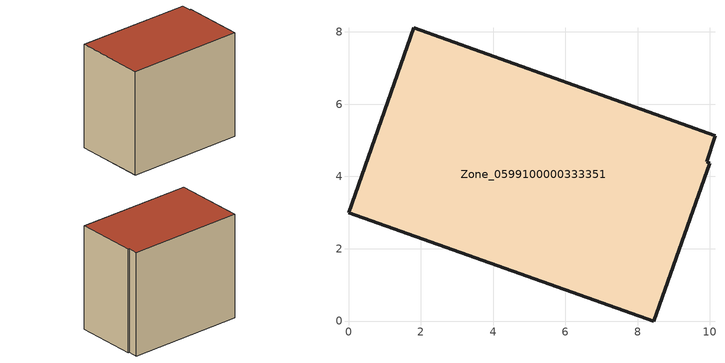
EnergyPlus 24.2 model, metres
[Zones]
Zone_0599100000333351
 floor ground (C_G): 8.44,0 0,3 1.8,8.11 10.14,5.13 9.9,4.41 9.99,4.37 z0.48
 wall outside (C_F): 0,3 8.44,0 9.99,4.37 9.9,4.41 10.14,5.13 1.8,8.11 0,3 z0.48:8.46
 roof outside (C_R): 10.14,5.13 1.8,8.11 0,3 8.44,0 9.99,4.37 9.9,4.41 z8.46
[BUILDING]
Pand.0599100000333351: North Axis=0; Terrain=City; Loads Convergence Tolerance Value=0.04; Temperature Convergence Tolerance Value=0.4; Solar Distribution=FullExterior; Maximum Number of Warmup Days=25; Minimum Number of Warmup Days=1
[Site:Location]
Rotterdam.The.Hague.AP_ZH_NLD Design_Conditions: Latitude=51.96; Longitude=4.45; Time Zone=1; Elevation=-4.5
[SITE:GROUNDTEMPERATURE:BUILDINGSURFACE]
18, 18, 18, 18, 18, 18, 18, 18, 18, 18, 18, 18
[MATERIAL] Thermal Absorptance=0.9; Solar Absorptance=0.7; Visible Absorptance=0.7
Name | Roughness | Thickness | Conductivity | Density | Specific Heat
G.TI.1975-1991 | MediumSmooth | 0.15 | 0.288461 | 540 | 1210
F.TI.1975-1991 | Rough | 0.3 | 0.230769 | 1920 | 840
R.TI.1975-1991 | MediumRough | 0.2 | 0.153846 | 1500 | 1000
[CONSTRUCTION]
C_G: G.TI.1975-1991
C_F: F.TI.1975-1991
C_R: R.TI.1975-1991
[ZONE]
Zone_0599100000333351: Type=1; Multiplier=1; Ceiling Height=Autocalculate; Volume=Autocalculate; Floor Area=autocalculate; Part of Total Floor Area=Yes
[ZONEINFILTRATION:DESIGNFLOWRATE]
Infil_Zone_0599100000333351: Zone or ZoneList or Space or SpaceList=Zone_0599100000333351; Schedule=AlwaysOn; Design Flow Rate Calculation Method=Flow/Area; Flow Rate per Floor Area=0.003; Constant Term Coefficient=1; Temperature Term Coefficient=0; Velocity Term Coefficient=0; Velocity Squared Term Coefficient=0
[HVACTEMPLATE:ZONE:IDEALLOADSAIRSYSTEM]
Zone_0599100000333351: Maximum Heating Supply Air Temperature=50; Minimum Cooling Supply Air Temperature=13; Maximum Heating Supply Air Humidity Ratio=0.0156; Minimum Cooling Supply Air Humidity Ratio=0.0077; Heating Limit=NoLimit; Cooling Limit=NoLimit; Dehumidification Control Type=ConstantSensibleHeatRatio; Cooling Sensible Heat Ratio=0.7; Dehumidification Setpoint=60; Humidification Control Type=None; Humidification Setpoint=30; Outdoor Air Method=None; Outdoor Air Flow Rate per Person=0.00944; Outdoor Air Flow Rate per Zone Floor Area=0; Outdoor Air Flow Rate per Zone=0; Demand Controlled Ventilation Type=None; Outdoor Air Economizer Type=NoEconomizer; Heat Recovery Type=None; Sensible Heat Recovery Effectiveness=0.7; Latent Heat Recovery Effectiveness=0.65
[ZONECONTROL:THERMOSTAT]
ThermostatControl_Zone_0599100000333351: Zone or ZoneList=Zone_0599100000333351; Control Type Schedule=DualSetpointControlType; Control 1=Thermostat_Zone_0599100000333351; Temperature Difference Between Cutout And Setpoint=0
[THERMOSTATSETPOINT:DUALSETPOINT]
Thermostat_Zone_0599100000333351: Heating Setpoint Temperature Schedule=HeatingSetpoint_Zone_0599100000333351; Cooling Setpoint Temperature Schedule=CoolingSetpoint_Zone_0599100000333351
[SCHEDULE:COMPACT]
HeatingSetpoint_Zone_0599100000333351: Through: 12/31, For: AllDays, Until: 24:00, 21
CoolingSetpoint_Zone_0599100000333351: Through: 12/31, For: AllDays, Until: 24:00, 24
DualSetpointControlType: Through: 12/31, For: AllDays, Until: 24:00, 4
AlwaysOn: Through: 12/31, For: AllDays, Until: 24:00, 1
